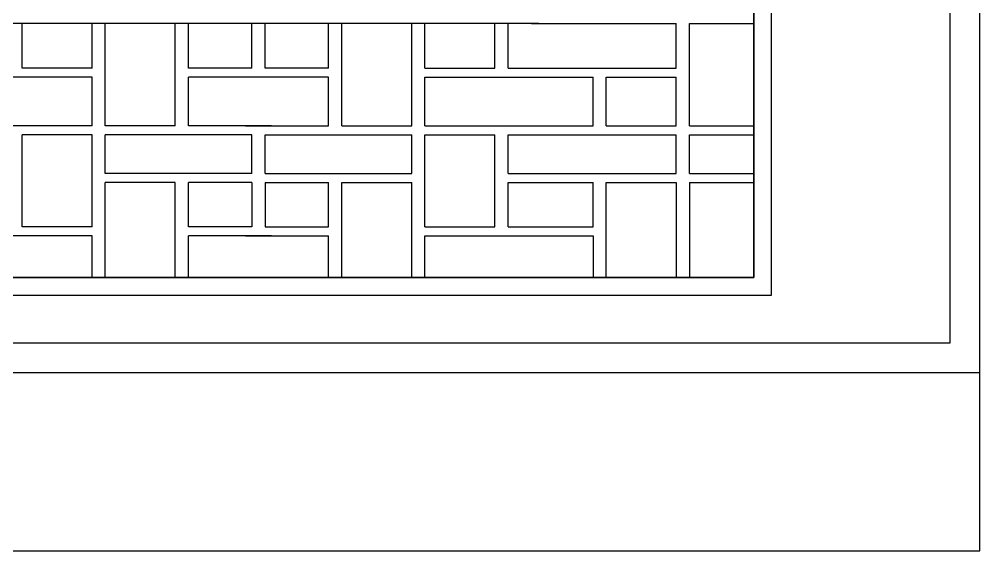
# Model space of a CAD drawing. Header units: metres. Extents: x -747 to 1683, y 3278 to 5498.
# Drawn here: x 67 to 1683, y 3278 to 4173 of the extents above; entities that cross this region are included whole.
import ezdxf

# ---------------------------------------------------------------- set-up
doc = ezdxf.new("R2010")
doc.units = ezdxf.units.M
for name, color, linetype in [('2', 2, 'Continuous'), ('3', 3, 'Continuous'), ('4', 4, 'Continuous'), ('7', 7, 'Continuous')]:
    doc.layers.add(name, color=color, linetype=linetype)

msp = doc.modelspace()

# ---------------------------------------------------------------- linework, layer by layer
at = {"layer": '2'}
msp.add_line((-747.49, 3278.44), (1682.51, 3278.44), dxfattribs=at)
at = {"layer": '3'}
for p, q in [((1302.51, 5338.44), (1302.51, 3738.44)), ((940.87, 4165.44), (-232.82, 4165.44)), ((940.87, 4165.44), (-232.82, 4165.44)), ((72, 4090.44), (72, 4165.44)), ((189.82, 4090.44), (189.82, 4165.44)), ((211.91, 3993.44), (211.91, 4165.44)), ((329.72, 3993.44), (329.72, 4165.44)), ((351.82, 4090.44), (351.82, 4165.44)), ((458.59, 4090.44), (458.59, 4165.44)), ((480.68, 4090.44), (480.68, 4165.44)), ((587.45, 4090.44), (587.45, 4165.44)), ((609.54, 3993.44), (609.54, 4165.44)), ((727.36, 3993.44), (727.36, 4165.44)), ((749.45, 4090.44), (749.45, 4165.44)), ((867.27, 4090.44), (867.27, 4165.44)), ((889.36, 4090.44), (889.36, 4165.44)), ((928.47, 4165.44), (1172.09, 4165.44)), ((1172.09, 4090.44), (1172.09, 4165.44)), ((1194.18, 3993.44), (1194.18, 4165.44)), ((1194.18, 4165.44), (1302.51, 4165.44)), ((189.82, 4090.44), (72, 4090.44)), ((458.59, 4090.44), (351.82, 4090.44)), ((587.45, 4090.44), (480.68, 4090.44)), ((749.45, 4090.44), (867.27, 4090.44)), ((889.36, 4090.44), (1172.09, 4090.44)), ((189.82, 4075.44), (-92.91, 4075.44)), ((189.82, 3993.44), (189.82, 4075.44)), ((587.45, 4075.44), (351.82, 4075.44)), ((351.82, 3993.44), (351.82, 4075.44)), ((587.45, 3993.44), (587.45, 4075.44)), ((749.45, 3993.44), (749.45, 4075.44)), ((749.45, 4075.44), (1032.18, 4075.44)), ((1032.18, 3993.44), (1032.18, 4075.44)), ((1054.27, 4075.44), (1172.09, 4075.44)), ((1054.27, 3993.44), (1054.27, 4075.44)), ((1172.09, 3993.44), (1172.09, 4075.44)), ((72, 3993.44), (-92.91, 3993.44)), ((189.82, 3993.44), (72, 3993.44)), ((329.72, 3993.44), (211.91, 3993.44)), ((491.72, 3993.44), (351.82, 3993.44)), ((447.54, 3993.44), (587.45, 3993.44)), ((609.54, 3993.44), (727.36, 3993.44)), ((749.45, 3993.44), (867.27, 3993.44)), ((867.27, 3993.44), (1032.18, 3993.44)), ((1054.27, 3993.44), (1172.09, 3993.44)), ((1194.18, 3993.44), (1302.51, 3993.44)), ((72, 3823.44), (72, 3978.44)), ((189.82, 3978.44), (72, 3978.44)), ((189.82, 3823.44), (189.82, 3978.44)), ((458.59, 3978.44), (211.91, 3978.44)), ((211.91, 3913.44), (211.91, 3978.44)), ((458.59, 3913.44), (458.59, 3978.44)), ((480.68, 3978.44), (727.36, 3978.44)), ((480.68, 3913.44), (480.68, 3978.44)), ((727.36, 3913.44), (727.36, 3978.44)), ((749.45, 3823.44), (749.45, 3978.44)), ((749.45, 3978.44), (867.27, 3978.44)), ((867.27, 3823.44), (867.27, 3978.44)), ((889.36, 3978.44), (1172.09, 3978.44)), ((889.36, 3913.44), (889.36, 3978.44)), ((1172.09, 3913.44), (1172.09, 3978.44)), ((1194.18, 3978.44), (1302.51, 3978.44)), ((1194.18, 3913.44), (1194.18, 3978.44)), ((458.59, 3913.44), (211.91, 3913.44)), ((480.68, 3913.44), (727.36, 3913.44)), ((889.36, 3913.44), (1172.09, 3913.44)), ((1194.18, 3913.44), (1302.51, 3913.44)), ((211.91, 3738.44), (211.91, 3898.44)), ((329.72, 3898.44), (211.91, 3898.44)), ((329.72, 3823.44), (329.72, 3898.44)), ((458.59, 3898.44), (351.82, 3898.44)), ((351.82, 3823.44), (351.82, 3898.44)), ((458.59, 3898.44), (458.59, 3823.44)), ((480.68, 3898.44), (587.45, 3898.44)), ((480.68, 3898.44), (480.68, 3823.44)), ((587.45, 3823.44), (587.45, 3898.44)), ((609.54, 3823.44), (609.54, 3898.44)), ((609.54, 3898.44), (727.36, 3898.44)), ((727.36, 3738.44), (727.36, 3898.44)), ((889.36, 3898.44), (1032.18, 3898.44)), ((889.36, 3823.44), (889.36, 3898.44)), ((1032.18, 3823.44), (1032.18, 3898.44)), ((1054.27, 3898.44), (1172.09, 3898.44)), ((1054.27, 3738.44), (1054.27, 3898.44)), ((1172.09, 3898.44), (1172.09, 3738.44)), ((1194.18, 3898.44), (1194.18, 3738.44)), ((1194.18, 3898.44), (1302.51, 3898.44)), ((189.82, 3823.44), (72, 3823.44)), ((329.72, 3738.44), (329.72, 3823.44)), ((458.59, 3823.44), (351.82, 3823.44)), ((480.68, 3823.44), (587.45, 3823.44)), ((609.54, 3738.44), (609.54, 3823.44)), ((749.45, 3823.44), (867.27, 3823.44)), ((889.36, 3823.44), (1032.18, 3823.44)), ((189.82, 3808.44), (-92.91, 3808.44)), ((189.82, 3738.44), (189.82, 3808.44)), ((491.72, 3808.44), (351.82, 3808.44)), ((351.82, 3738.44), (351.82, 3808.44)), ((447.54, 3808.44), (587.45, 3808.44)), ((587.45, 3738.44), (587.45, 3808.44)), ((749.45, 3808.44), (1032.18, 3808.44)), ((749.45, 3738.44), (749.45, 3808.44)), ((1032.18, 3808.44), (1032.18, 3738.44))]:
    msp.add_line(p, q, dxfattribs=at)
at = {"layer": '4'}
msp.add_line((1682.51, 3278.44), (1682.51, 5498.44), dxfattribs=at)
at = {"layer": '7'}
for p, q in [((1302.51, 5338.44), (1302.51, 3738.44)), ((1302.51, 3738.44), (-367.49, 3738.44)), ((-747.49, 3578.44), (1682.51, 3578.44))]:
    msp.add_line(p, q, dxfattribs=at)
for points in [[(-697.49, 3628.44), (1632.51, 3628.44), (1632.51, 5448.44), (-697.49, 5448.44)], [(-397.49, 3708.44), (1332.51, 3708.44), (1332.51, 5368.44), (-397.49, 5368.44)], [(-367.49, 3738.44), (1302.51, 3738.44), (1302.51, 5338.44), (-367.49, 5338.44)]]:
    msp.add_lwpolyline(points, close=True, dxfattribs=at)

doc.saveas('drawing.dxf')
